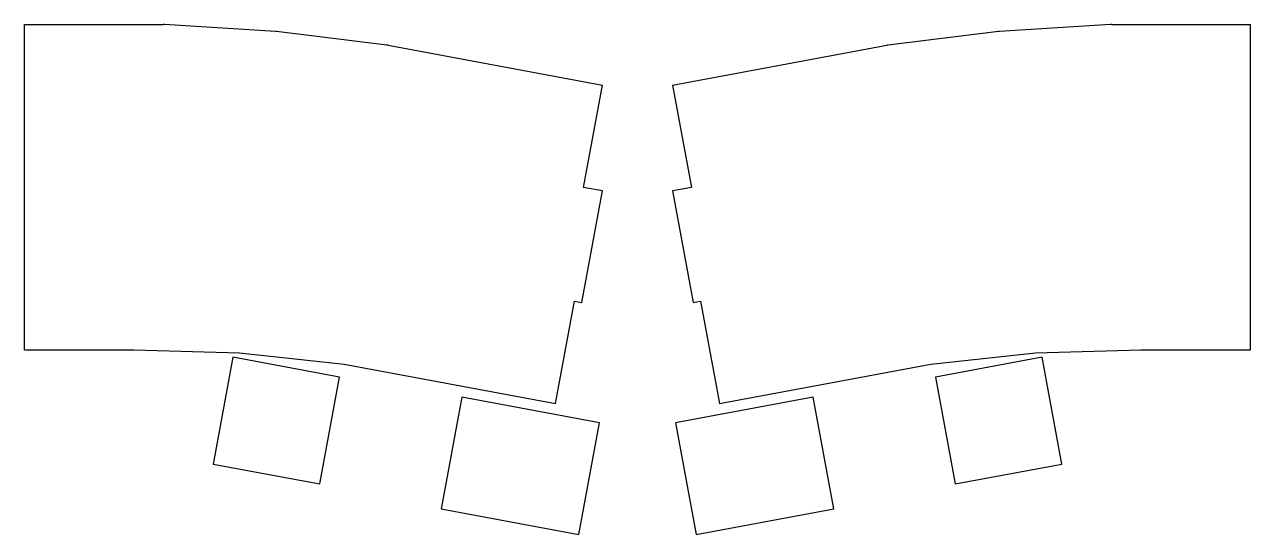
# Model space of a CAD drawing. Header units: millimetres. Extents: x -13 to 208, y -81 to 10.
import ezdxf

# ---------------------------------------------------------------- set-up
doc = ezdxf.new("R2010")
doc.units = ezdxf.units.MM

msp = doc.modelspace()

# ---------------------------------------------------------------- linework, layer by layer
for p, q in [((-12.57, 10.2), (12.38, 10.2)), ((-12.57, -48.2), (-12.57, 10.2)), ((12.48, 10.2), (12.38, 10.21)), ((12.38, 10.21), (12.38, 10.2)), ((12.57, 10.2), (12.48, 10.2)), ((12.57, 10.19), (12.57, 10.2)), ((32.54, 8.97), (12.57, 10.19)), ((32.55, 8.98), (32.54, 8.97)), ((32.64, 8.97), (32.55, 8.98)), ((32.74, 8.96), (32.64, 8.97)), ((32.74, 8.95), (32.74, 8.96)), ((52.6, 6.52), (32.74, 8.95)), ((162.56, 8.95), (142.7, 6.52)), ((162.66, 8.97), (162.56, 8.96)), ((162.56, 8.96), (162.56, 8.95)), ((162.75, 8.98), (162.66, 8.97)), ((182.72, 10.19), (162.75, 8.97)), ((162.75, 8.97), (162.75, 8.98)), ((182.82, 10.2), (182.72, 10.2)), ((182.72, 10.2), (182.72, 10.19)), ((182.92, 10.21), (182.82, 10.2)), ((182.92, 10.2), (182.92, 10.21)), ((182.92, 10.2), (207.87, 10.2)), ((207.87, -48.2), (207.87, 10.2)), ((52.7, 6.5), (52.6, 6.52)), ((52.6, 6.52), (52.6, 6.52)), ((52.79, 6.49), (52.7, 6.5)), ((52.79, 6.49), (52.79, 6.49)), ((52.79, 6.49), (91.34, -0.66)), ((103.96, -0.66), (142.51, 6.49)), ((142.6, 6.5), (142.5, 6.49)), ((142.5, 6.49), (142.51, 6.49)), ((142.7, 6.52), (142.6, 6.5)), ((142.7, 6.52), (142.7, 6.52)), ((87.94, -19.03), (91.34, -0.66)), ((103.96, -0.66), (107.36, -19.03)), ((87.62, -39.72), (91.34, -19.66)), ((91.34, -19.66), (87.94, -19.03)), ((107.36, -19.03), (103.96, -19.66)), ((103.96, -19.66), (107.68, -39.72)), ((82.93, -57.85), (86.34, -39.48)), ((86.34, -39.48), (87.62, -39.72)), ((107.68, -39.72), (108.96, -39.48)), ((108.96, -39.48), (112.37, -57.85)), ((-12.57, -48.2), (7.11, -48.2)), ((7.11, -48.2), (26.07, -48.78)), ((169.23, -48.78), (188.18, -48.2)), ((188.18, -48.2), (207.87, -48.2)), ((24.9, -49.55), (21.35, -68.72)), ((44.07, -53.1), (24.9, -49.55)), ((26.07, -48.78), (44.91, -50.8)), ((150.39, -50.8), (169.23, -48.78)), ((170.4, -49.55), (151.22, -53.1)), ((173.95, -68.72), (170.4, -49.55)), ((44.91, -50.8), (82.93, -57.85)), ((112.37, -57.85), (150.39, -50.8)), ((40.52, -72.28), (44.07, -53.1)), ((151.22, -53.1), (154.78, -72.28)), ((66.08, -56.73), (62.36, -76.78)), ((90.81, -61.31), (66.08, -56.73)), ((129.22, -56.73), (104.49, -61.31)), ((132.93, -76.78), (129.22, -56.73)), ((87.09, -81.37), (90.81, -61.31)), ((104.49, -61.31), (108.21, -81.37)), ((21.35, -68.72), (40.52, -72.28)), ((154.78, -72.28), (173.95, -68.72)), ((62.36, -76.78), (87.09, -81.37)), ((108.21, -81.37), (132.93, -76.78))]:
    msp.add_line(p, q)

doc.saveas('drawing.dxf')
